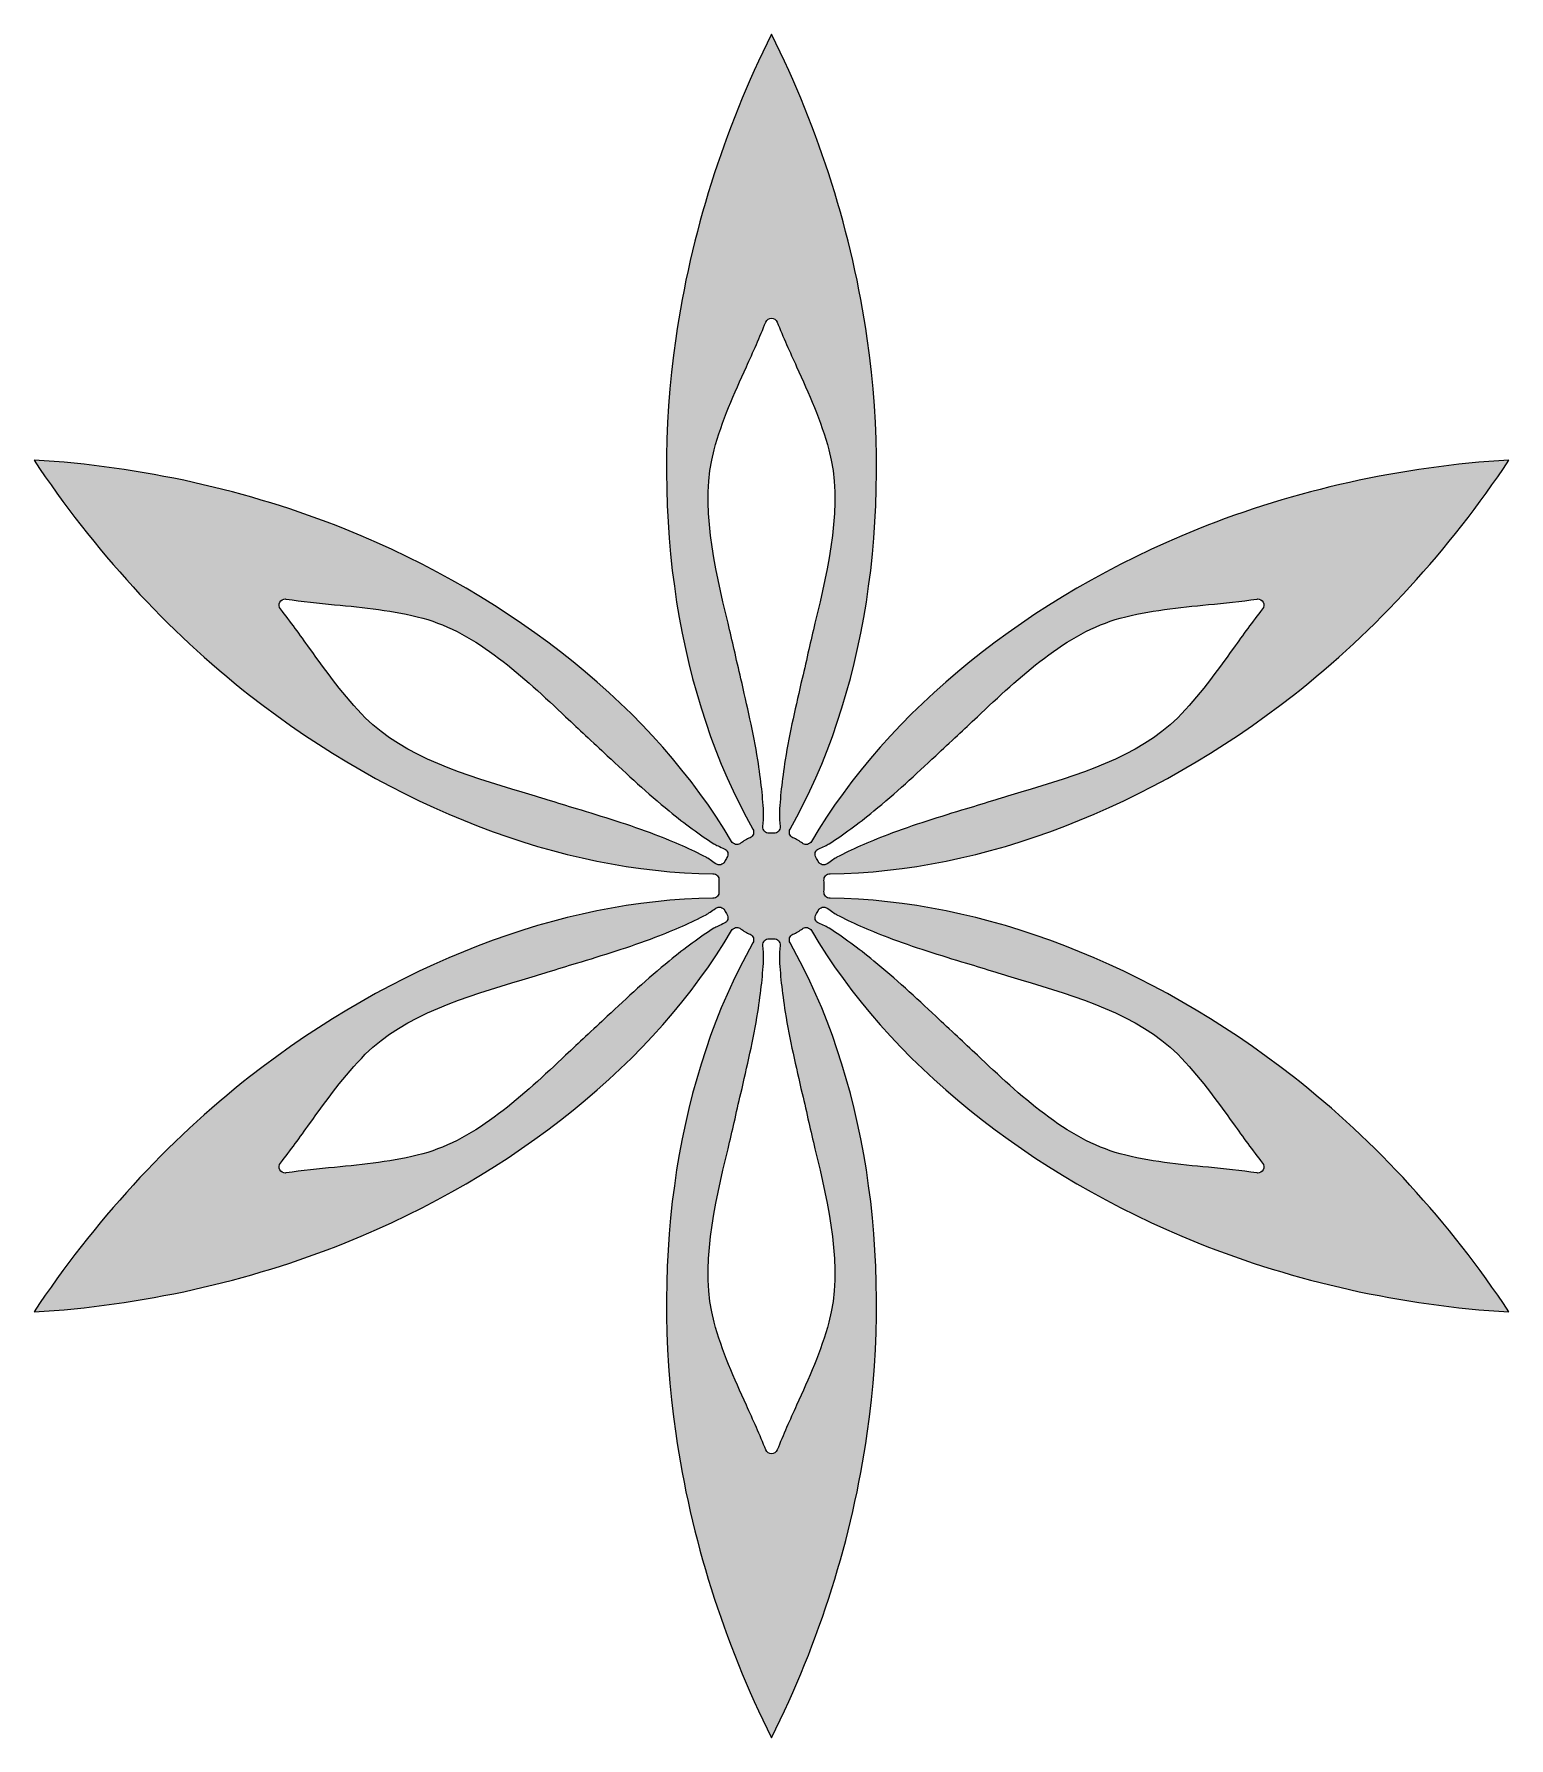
# Model space of a CAD drawing. Header units: inches. Extents: x -4 to 3121, y -2839 to 0.
# Drawn here: x 2514.3 to 2747.7, y -2765.7 to -2496.3 of the extents above; entities that cross this region are included whole.
import ezdxf

# ---------------------------------------------------------------- set-up
doc = ezdxf.new("R2010")
doc.units = ezdxf.units.IN
doc.header["$MEASUREMENT"] = 0
doc.layers.add('7', color=7, linetype='Continuous')

msp = doc.modelspace()

# ---------------------------------------------------------------- hatches: boundary and pattern name
at = {"layer": '7', "true_color": 0x4153ff}
h = msp.add_hatch(color=173, dxfattribs=at)
h.dxf.hatch_style = 2
edge = h.paths.add_edge_path()
edge.add_spline(control_points=[(2631, -2765.7), (2623.42, -2750.53), (2618.19, -2733.94), (2615.86, -2717.59), (2611.79, -2689.08), (2616.23, -2660.79), (2628.06, -2640), (2628.19, -2639.76), (2628.22, -2639.47), (2628.13, -2639.21), (2628.05, -2638.95), (2627.86, -2638.74), (2627.61, -2638.63), (2627.08, -2638.39), (2626.58, -2638.1), (2626.1, -2637.75), (2625.93, -2637.63), (2625.73, -2637.56), (2625.52, -2637.56), (2625.46, -2637.56), (2625.39, -2637.57), (2625.33, -2637.58), (2625.06, -2637.64), (2624.82, -2637.81), (2624.68, -2638.04), (2612.58, -2658.68), (2590.31, -2676.68), (2563.58, -2687.41), (2548.26, -2693.56), (2531.28, -2697.33), (2514.35, -2698.35), (2523.69, -2684.2), (2535.45, -2671.37), (2548.44, -2661.18), (2571.1, -2643.4), (2597.81, -2633.11), (2621.73, -2632.95), (2622.01, -2632.95), (2622.27, -2632.83), (2622.45, -2632.62), (2622.63, -2632.42), (2622.72, -2632.15), (2622.69, -2631.88), (2622.66, -2631.59), (2622.65, -2631.3), (2622.65, -2631), (2622.65, -2630.7), (2622.66, -2630.41), (2622.69, -2630.13), (2622.72, -2629.85), (2622.63, -2629.58), (2622.45, -2629.38), (2622.27, -2629.17), (2622.01, -2629.05), (2621.73, -2629.05), (2597.81, -2628.89), (2571.1, -2618.6), (2548.44, -2600.82), (2535.45, -2590.63), (2523.69, -2577.8), (2514.35, -2563.65), (2531.28, -2564.67), (2548.26, -2568.44), (2563.58, -2574.59), (2590.31, -2585.33), (2612.58, -2603.32), (2624.68, -2623.96), (2624.82, -2624.19), (2625.06, -2624.36), (2625.33, -2624.42), (2625.39, -2624.43), (2625.46, -2624.44), (2625.52, -2624.44), (2625.73, -2624.44), (2625.93, -2624.37), (2626.1, -2624.25), (2626.58, -2623.9), (2627.08, -2623.61), (2627.61, -2623.37), (2627.86, -2623.26), (2628.05, -2623.05), (2628.13, -2622.79), (2628.22, -2622.53), (2628.19, -2622.24), (2628.06, -2622.01), (2616.23, -2601.21), (2611.79, -2572.92), (2615.86, -2544.41), (2618.19, -2528.06), (2623.42, -2511.47), (2631, -2496.3), (2638.58, -2511.47), (2643.81, -2528.06), (2646.14, -2544.41), (2650.21, -2572.92), (2645.77, -2601.21), (2633.94, -2622.01), (2633.81, -2622.24), (2633.78, -2622.53), (2633.87, -2622.79), (2633.95, -2623.05), (2634.14, -2623.26), (2634.39, -2623.37), (2634.92, -2623.61), (2635.43, -2623.9), (2635.9, -2624.25), (2636.07, -2624.37), (2636.27, -2624.44), (2636.48, -2624.44), (2636.54, -2624.44), (2636.61, -2624.43), (2636.67, -2624.42), (2636.94, -2624.36), (2637.18, -2624.19), (2637.32, -2623.96), (2649.42, -2603.32), (2671.69, -2585.32), (2698.42, -2574.59), (2713.74, -2568.43), (2730.72, -2564.67), (2747.65, -2563.65), (2738.31, -2577.8), (2726.55, -2590.62), (2713.56, -2600.82), (2690.9, -2618.6), (2664.19, -2628.89), (2640.27, -2629.05), (2639.99, -2629.05), (2639.73, -2629.17), (2639.55, -2629.38), (2639.37, -2629.58), (2639.28, -2629.85), (2639.3, -2630.12), (2639.34, -2630.41), (2639.35, -2630.7), (2639.35, -2631), (2639.35, -2631.3), (2639.34, -2631.59), (2639.3, -2631.88), (2639.28, -2632.15), (2639.37, -2632.42), (2639.55, -2632.62), (2639.73, -2632.83), (2639.99, -2632.95), (2640.27, -2632.95), (2664.19, -2633.11), (2690.9, -2643.4), (2713.56, -2661.18), (2726.56, -2671.37), (2738.31, -2684.2), (2747.65, -2698.35), (2730.72, -2697.33), (2713.74, -2693.56), (2698.42, -2687.41), (2671.69, -2676.68), (2649.42, -2658.68), (2637.32, -2638.04), (2637.18, -2637.81), (2636.94, -2637.64), (2636.67, -2637.58), (2636.61, -2637.57), (2636.54, -2637.56), (2636.48, -2637.56), (2636.27, -2637.56), (2636.07, -2637.63), (2635.9, -2637.75), (2635.43, -2638.1), (2634.92, -2638.39), (2634.39, -2638.63), (2634.14, -2638.74), (2633.95, -2638.95), (2633.87, -2639.21), (2633.78, -2639.47), (2633.81, -2639.76), (2633.94, -2640), (2645.77, -2660.79), (2650.21, -2689.08), (2646.14, -2717.59), (2643.81, -2733.94), (2638.59, -2750.53), (2631, -2765.7)], knot_values=[0, 0, 0, 0, 1, 1, 1, 2, 2, 2, 3, 3, 3, 4, 4, 4, 5, 5, 5, 6, 6, 6, 7, 7, 7, 8, 8, 8, 9, 9, 9, 10, 10, 10, 11, 11, 11, 12, 12, 12, 13, 13, 13, 14, 14, 14, 15, 15, 15, 16, 16, 16, 17, 17, 17, 18, 18, 18, 19, 19, 19, 20, 20, 20, 21, 21, 21, 22, 22, 22, 23, 23, 23, 24, 24, 24, 25, 25, 25, 26, 26, 26, 27, 27, 27, 28, 28, 28, 29, 29, 29, 30, 30, 30, 31, 31, 31, 32, 32, 32, 33, 33, 33, 34, 34, 34, 35, 35, 35, 36, 36, 36, 37, 37, 37, 38, 38, 38, 39, 39, 39, 40, 40, 40, 41, 41, 41, 42, 42, 42, 43, 43, 43, 44, 44, 44, 45, 45, 45, 46, 46, 46, 47, 47, 47, 48, 48, 48, 49, 49, 49, 50, 50, 50, 51, 51, 51, 52, 52, 52, 53, 53, 53, 54, 54, 54, 55, 55, 55, 56, 56, 56, 57, 57, 57, 58, 58, 58, 59, 59, 59, 60, 60, 60, 60], degree=3, periodic=1)
edge = h.paths.add_edge_path()
edge.add_spline(control_points=[(2630.6, -2639.33), (2630.33, -2639.33), (2630.08, -2639.44), (2629.89, -2639.64), (2629.7, -2639.85), (2629.61, -2640.13), (2629.64, -2640.41), (2629.71, -2641.14), (2629.78, -2641.87), (2629.76, -2642.24), (2629.65, -2644.85), (2629.35, -2647.7), (2628.83, -2650.97), (2628.14, -2655.27), (2627.13, -2659.6), (2626.15, -2663.79), (2625.79, -2665.32), (2625.44, -2666.85), (2625.1, -2668.38), (2624.79, -2669.73), (2624.46, -2671.13), (2624.12, -2672.57), (2622.01, -2681.43), (2619.63, -2691.46), (2621.92, -2699.95), (2623.15, -2704.54), (2625.12, -2708.89), (2627.03, -2713.09), (2628.08, -2715.41), (2629.16, -2717.79), (2630.1, -2720.17), (2630.24, -2720.54), (2630.6, -2720.78), (2631, -2720.78), (2631.4, -2720.78), (2631.76, -2720.54), (2631.91, -2720.17), (2632.84, -2717.79), (2633.92, -2715.4), (2634.97, -2713.09), (2636.88, -2708.89), (2638.85, -2704.54), (2640.09, -2699.95), (2642.37, -2691.46), (2639.99, -2681.43), (2637.88, -2672.57), (2637.54, -2671.13), (2637.21, -2669.73), (2636.9, -2668.38), (2636.56, -2666.85), (2636.21, -2665.32), (2635.85, -2663.79), (2634.87, -2659.6), (2633.86, -2655.27), (2633.17, -2650.97), (2632.65, -2647.65), (2632.35, -2644.88), (2632.24, -2642.24), (2632.22, -2641.87), (2632.29, -2641.1), (2632.37, -2640.41), (2632.39, -2640.13), (2632.3, -2639.85), (2632.11, -2639.64), (2631.92, -2639.44), (2631.67, -2639.33), (2631.4, -2639.33), (2631.39, -2639.33), (2631.06, -2639.35), (2631, -2639.35), (2630.94, -2639.35), (2630.61, -2639.33), (2630.6, -2639.33)], knot_values=[0, 0, 0, 0, 1, 1, 1, 2, 2, 2, 3, 3, 3, 4, 4, 4, 5, 5, 5, 6, 6, 6, 7, 7, 7, 8, 8, 8, 9, 9, 9, 10, 10, 10, 11, 11, 11, 12, 12, 12, 13, 13, 13, 14, 14, 14, 15, 15, 15, 16, 16, 16, 17, 17, 17, 18, 18, 18, 19, 19, 19, 20, 20, 20, 21, 21, 21, 22, 22, 22, 23, 23, 23, 24, 24, 24, 24], degree=3, periodic=1)
edge = h.paths.add_edge_path()
edge.add_spline(control_points=[(2622.74, -2634.34), (2622.53, -2634.34), (2622.33, -2634.4), (2622.17, -2634.53), (2621.57, -2634.96), (2620.97, -2635.38), (2620.64, -2635.55), (2618.33, -2636.76), (2615.7, -2637.92), (2612.62, -2639.1), (2608.55, -2640.66), (2604.29, -2641.95), (2600.18, -2643.2), (2598.67, -2643.65), (2597.17, -2644.11), (2595.68, -2644.58), (2594.35, -2644.99), (2592.97, -2645.4), (2591.56, -2645.82), (2582.84, -2648.43), (2572.95, -2651.38), (2566.75, -2657.61), (2563.39, -2660.98), (2560.61, -2664.86), (2557.92, -2668.61), (2556.44, -2670.67), (2554.92, -2672.81), (2553.33, -2674.8), (2553.08, -2675.11), (2553.05, -2675.55), (2553.25, -2675.89), (2553.42, -2676.2), (2553.74, -2676.38), (2554.09, -2676.38), (2554.14, -2676.38), (2554.18, -2676.37), (2554.23, -2676.37), (2556.75, -2675.99), (2559.36, -2675.73), (2561.89, -2675.49), (2566.48, -2675.03), (2571.23, -2674.57), (2575.83, -2673.34), (2584.32, -2671.08), (2591.82, -2663.99), (2598.44, -2657.74), (2599.51, -2656.73), (2600.56, -2655.74), (2601.58, -2654.8), (2602.74, -2653.74), (2603.88, -2652.67), (2605.03, -2651.59), (2608.17, -2648.65), (2611.41, -2645.61), (2614.8, -2642.87), (2617.36, -2640.78), (2619.68, -2639.09), (2621.88, -2637.69), (2622.19, -2637.5), (2622.86, -2637.19), (2623.53, -2636.89), (2623.79, -2636.77), (2623.99, -2636.55), (2624.07, -2636.28), (2624.15, -2636.01), (2624.11, -2635.71), (2623.96, -2635.47), (2623.83, -2635.28), (2623.71, -2635.07), (2623.6, -2634.86), (2623.47, -2634.61), (2623.23, -2634.43), (2622.96, -2634.37), (2622.89, -2634.35), (2622.81, -2634.34), (2622.74, -2634.34)], knot_values=[0, 0, 0, 0, 1, 1, 1, 2, 2, 2, 3, 3, 3, 4, 4, 4, 5, 5, 5, 6, 6, 6, 7, 7, 7, 8, 8, 8, 9, 9, 9, 10, 10, 10, 11, 11, 11, 12, 12, 12, 13, 13, 13, 14, 14, 14, 15, 15, 15, 16, 16, 16, 17, 17, 17, 18, 18, 18, 19, 19, 19, 20, 20, 20, 21, 21, 21, 22, 22, 22, 23, 23, 23, 24, 24, 24, 25, 25, 25, 25], degree=3, periodic=1)
edge = h.paths.add_edge_path()
edge.add_spline(control_points=[(2639.26, -2634.34), (2639.19, -2634.34), (2639.11, -2634.35), (2639.04, -2634.37), (2638.76, -2634.43), (2638.53, -2634.61), (2638.4, -2634.86), (2638.29, -2635.07), (2638.17, -2635.28), (2638.04, -2635.47), (2637.89, -2635.71), (2637.85, -2636.01), (2637.93, -2636.28), (2638.01, -2636.55), (2638.21, -2636.77), (2638.47, -2636.89), (2639.11, -2637.17), (2639.8, -2637.49), (2640.12, -2637.69), (2642.32, -2639.09), (2644.64, -2640.78), (2647.2, -2642.87), (2650.59, -2645.62), (2653.84, -2648.66), (2656.98, -2651.6), (2658.13, -2652.67), (2659.27, -2653.74), (2660.42, -2654.8), (2661.44, -2655.74), (2662.49, -2656.73), (2663.56, -2657.75), (2670.18, -2664), (2677.68, -2671.08), (2686.17, -2673.34), (2690.77, -2674.57), (2695.52, -2675.03), (2700.12, -2675.48), (2702.64, -2675.73), (2705.25, -2675.99), (2707.77, -2676.37), (2707.82, -2676.37), (2707.87, -2676.38), (2707.91, -2676.38), (2708.26, -2676.38), (2708.58, -2676.19), (2708.76, -2675.89), (2708.95, -2675.54), (2708.92, -2675.11), (2708.67, -2674.8), (2707.08, -2672.81), (2705.56, -2670.67), (2704.08, -2668.61), (2701.39, -2664.86), (2698.61, -2660.97), (2695.25, -2657.61), (2689.05, -2651.38), (2679.16, -2648.43), (2670.44, -2645.82), (2669.03, -2645.4), (2667.65, -2644.99), (2666.33, -2644.58), (2664.83, -2644.11), (2663.32, -2643.65), (2661.82, -2643.2), (2657.71, -2641.95), (2653.45, -2640.66), (2649.38, -2639.1), (2646.29, -2637.92), (2643.67, -2636.76), (2641.36, -2635.55), (2641.02, -2635.38), (2640.4, -2634.94), (2639.83, -2634.52), (2639.67, -2634.4), (2639.47, -2634.34), (2639.26, -2634.34)], knot_values=[0, 0, 0, 0, 1, 1, 1, 2, 2, 2, 3, 3, 3, 4, 4, 4, 5, 5, 5, 6, 6, 6, 7, 7, 7, 8, 8, 8, 9, 9, 9, 10, 10, 10, 11, 11, 11, 12, 12, 12, 13, 13, 13, 14, 14, 14, 15, 15, 15, 16, 16, 16, 17, 17, 17, 18, 18, 18, 19, 19, 19, 20, 20, 20, 21, 21, 21, 22, 22, 22, 23, 23, 23, 24, 24, 24, 25, 25, 25, 25], degree=3, periodic=1)
edge = h.paths.add_edge_path()
edge.add_spline(control_points=[(2554.09, -2585.62), (2553.74, -2585.62), (2553.42, -2585.81), (2553.25, -2586.11), (2553.05, -2586.46), (2553.08, -2586.89), (2553.33, -2587.2), (2554.92, -2589.19), (2556.44, -2591.33), (2557.92, -2593.39), (2560.61, -2597.14), (2563.39, -2601.03), (2566.75, -2604.39), (2572.95, -2610.62), (2582.84, -2613.57), (2591.56, -2616.18), (2592.97, -2616.6), (2594.35, -2617.01), (2595.67, -2617.42), (2597.17, -2617.89), (2598.67, -2618.35), (2600.17, -2618.8), (2604.29, -2620.05), (2608.55, -2621.34), (2612.62, -2622.9), (2615.71, -2624.08), (2618.33, -2625.24), (2620.64, -2626.45), (2620.98, -2626.62), (2621.6, -2627.06), (2622.17, -2627.48), (2622.33, -2627.6), (2622.53, -2627.66), (2622.74, -2627.66), (2622.81, -2627.66), (2622.89, -2627.65), (2622.96, -2627.63), (2623.24, -2627.57), (2623.47, -2627.39), (2623.6, -2627.14), (2623.71, -2626.93), (2623.83, -2626.72), (2623.96, -2626.52), (2624.11, -2626.29), (2624.15, -2625.99), (2624.07, -2625.72), (2623.99, -2625.45), (2623.79, -2625.23), (2623.53, -2625.11), (2622.86, -2624.81), (2622.2, -2624.51), (2621.88, -2624.31), (2619.68, -2622.91), (2617.36, -2621.22), (2614.8, -2619.13), (2611.41, -2616.39), (2608.17, -2613.35), (2605.03, -2610.41), (2603.88, -2609.33), (2602.74, -2608.26), (2601.58, -2607.2), (2600.56, -2606.26), (2599.51, -2605.27), (2598.44, -2604.26), (2591.82, -2598.01), (2584.32, -2590.92), (2575.83, -2588.66), (2571.23, -2587.43), (2566.48, -2586.97), (2561.89, -2586.52), (2559.36, -2586.27), (2556.75, -2586.01), (2554.23, -2585.63), (2554.18, -2585.63), (2554.14, -2585.62), (2554.09, -2585.62)], knot_values=[0, 0, 0, 0, 1, 1, 1, 2, 2, 2, 3, 3, 3, 4, 4, 4, 5, 5, 5, 6, 6, 6, 7, 7, 7, 8, 8, 8, 9, 9, 9, 10, 10, 10, 11, 11, 11, 12, 12, 12, 13, 13, 13, 14, 14, 14, 15, 15, 15, 16, 16, 16, 17, 17, 17, 18, 18, 18, 19, 19, 19, 20, 20, 20, 21, 21, 21, 22, 22, 22, 23, 23, 23, 24, 24, 24, 25, 25, 25, 25], degree=3, periodic=1)
edge = h.paths.add_edge_path()
edge.add_spline(control_points=[(2707.91, -2585.62), (2707.86, -2585.62), (2707.82, -2585.63), (2707.77, -2585.63), (2705.25, -2586.01), (2702.64, -2586.27), (2700.11, -2586.51), (2695.52, -2586.97), (2690.77, -2587.43), (2686.17, -2588.66), (2677.68, -2590.92), (2670.18, -2598.01), (2663.56, -2604.26), (2662.49, -2605.27), (2661.44, -2606.26), (2660.42, -2607.2), (2659.26, -2608.26), (2658.12, -2609.33), (2656.97, -2610.41), (2653.83, -2613.35), (2650.59, -2616.39), (2647.2, -2619.13), (2644.64, -2621.22), (2642.32, -2622.91), (2640.12, -2624.31), (2639.8, -2624.51), (2639.1, -2624.83), (2638.47, -2625.11), (2638.21, -2625.23), (2638.01, -2625.45), (2637.93, -2625.72), (2637.85, -2625.99), (2637.89, -2626.29), (2638.04, -2626.53), (2638.17, -2626.72), (2638.29, -2626.93), (2638.4, -2627.14), (2638.53, -2627.39), (2638.76, -2627.57), (2639.04, -2627.63), (2639.11, -2627.65), (2639.19, -2627.66), (2639.26, -2627.66), (2639.47, -2627.66), (2639.67, -2627.6), (2639.83, -2627.48), (2640.4, -2627.06), (2641.02, -2626.62), (2641.35, -2626.45), (2643.67, -2625.24), (2646.29, -2624.08), (2649.38, -2622.9), (2653.45, -2621.34), (2657.71, -2620.05), (2661.82, -2618.8), (2663.33, -2618.35), (2664.83, -2617.89), (2666.33, -2617.42), (2667.65, -2617.01), (2669.03, -2616.6), (2670.44, -2616.18), (2679.16, -2613.57), (2689.05, -2610.62), (2695.25, -2604.39), (2698.61, -2601.03), (2701.39, -2597.14), (2704.08, -2593.39), (2705.56, -2591.33), (2707.08, -2589.19), (2708.67, -2587.2), (2708.92, -2586.89), (2708.95, -2586.45), (2708.75, -2586.11), (2708.58, -2585.8), (2708.26, -2585.62), (2707.91, -2585.62)], knot_values=[0, 0, 0, 0, 1, 1, 1, 2, 2, 2, 3, 3, 3, 4, 4, 4, 5, 5, 5, 6, 6, 6, 7, 7, 7, 8, 8, 8, 9, 9, 9, 10, 10, 10, 11, 11, 11, 12, 12, 12, 13, 13, 13, 14, 14, 14, 15, 15, 15, 16, 16, 16, 17, 17, 17, 18, 18, 18, 19, 19, 19, 20, 20, 20, 21, 21, 21, 22, 22, 22, 23, 23, 23, 24, 24, 24, 25, 25, 25, 25], degree=3, periodic=1)
edge = h.paths.add_edge_path()
edge.add_spline(control_points=[(2631, -2541.22), (2630.6, -2541.22), (2630.24, -2541.46), (2630.09, -2541.83), (2629.16, -2544.21), (2628.08, -2546.6), (2627.03, -2548.91), (2625.12, -2553.11), (2623.15, -2557.46), (2621.91, -2562.05), (2619.63, -2570.54), (2622.01, -2580.58), (2624.12, -2589.43), (2624.46, -2590.87), (2624.79, -2592.27), (2625.1, -2593.62), (2625.44, -2595.15), (2625.8, -2596.69), (2626.15, -2598.22), (2627.13, -2602.41), (2628.14, -2606.73), (2628.83, -2611.03), (2629.35, -2614.3), (2629.65, -2617.15), (2629.76, -2619.76), (2629.78, -2620.13), (2629.71, -2620.86), (2629.64, -2621.6), (2629.61, -2621.88), (2629.7, -2622.16), (2629.89, -2622.36), (2630.08, -2622.56), (2630.34, -2622.67), (2630.6, -2622.67), (2630.62, -2622.67), (2630.94, -2622.65), (2631, -2622.65), (2631.06, -2622.65), (2631.36, -2622.67), (2631.36, -2622.67), (2631.37, -2622.67), (2631.38, -2622.67), (2631.4, -2622.67), (2631.67, -2622.67), (2631.92, -2622.56), (2632.11, -2622.36), (2632.3, -2622.16), (2632.39, -2621.88), (2632.37, -2621.6), (2632.29, -2620.86), (2632.22, -2620.13), (2632.24, -2619.76), (2632.35, -2617.15), (2632.65, -2614.3), (2633.17, -2611.04), (2633.86, -2606.73), (2634.87, -2602.4), (2635.85, -2598.21), (2636.21, -2596.68), (2636.56, -2595.15), (2636.9, -2593.62), (2637.21, -2592.27), (2637.54, -2590.87), (2637.88, -2589.43), (2639.99, -2580.57), (2642.37, -2570.54), (2640.09, -2562.05), (2638.85, -2557.46), (2636.88, -2553.11), (2634.97, -2548.9), (2633.92, -2546.59), (2632.84, -2544.21), (2631.9, -2541.83), (2631.76, -2541.46), (2631.4, -2541.22), (2631, -2541.22)], knot_values=[0, 0, 0, 0, 1, 1, 1, 2, 2, 2, 3, 3, 3, 4, 4, 4, 5, 5, 5, 6, 6, 6, 7, 7, 7, 8, 8, 8, 9, 9, 9, 10, 10, 10, 11, 11, 11, 12, 12, 12, 13, 13, 13, 14, 14, 14, 15, 15, 15, 16, 16, 16, 17, 17, 17, 18, 18, 18, 19, 19, 19, 20, 20, 20, 21, 21, 21, 22, 22, 22, 23, 23, 23, 24, 24, 24, 25, 25, 25, 25], degree=3, periodic=1)

# ---------------------------------------------------------------- linework, layer by layer
at = {"layer": '7', "lineweight": 0}
for points, knots in [([(2631, -2765.7), (2623.42, -2750.53), (2618.19, -2733.94), (2615.86, -2717.59), (2611.79, -2689.08), (2616.23, -2660.79), (2628.06, -2640), (2628.19, -2639.76), (2628.22, -2639.47), (2628.13, -2639.21), (2628.05, -2638.95), (2627.86, -2638.74), (2627.61, -2638.63), (2627.08, -2638.39), (2626.58, -2638.1), (2626.1, -2637.75), (2625.93, -2637.63), (2625.73, -2637.56), (2625.52, -2637.56), (2625.46, -2637.56), (2625.39, -2637.57), (2625.33, -2637.58), (2625.06, -2637.64), (2624.82, -2637.81), (2624.68, -2638.04), (2612.58, -2658.68), (2590.31, -2676.68), (2563.58, -2687.41), (2548.26, -2693.56), (2531.28, -2697.33), (2514.35, -2698.35), (2523.69, -2684.2), (2535.45, -2671.37), (2548.44, -2661.18), (2571.1, -2643.4), (2597.81, -2633.11), (2621.73, -2632.95), (2622.01, -2632.95), (2622.27, -2632.83), (2622.45, -2632.62), (2622.63, -2632.42), (2622.72, -2632.15), (2622.69, -2631.88), (2622.66, -2631.59), (2622.65, -2631.3), (2622.65, -2631), (2622.65, -2630.7), (2622.66, -2630.41), (2622.69, -2630.13), (2622.72, -2629.85), (2622.63, -2629.58), (2622.45, -2629.38), (2622.27, -2629.17), (2622.01, -2629.05), (2621.73, -2629.05), (2597.81, -2628.89), (2571.1, -2618.6), (2548.44, -2600.82), (2535.45, -2590.63), (2523.69, -2577.8), (2514.35, -2563.65), (2531.28, -2564.67), (2548.26, -2568.44), (2563.58, -2574.59), (2590.31, -2585.33), (2612.58, -2603.32), (2624.68, -2623.96), (2624.82, -2624.19), (2625.06, -2624.36), (2625.33, -2624.42), (2625.39, -2624.43), (2625.46, -2624.44), (2625.52, -2624.44), (2625.73, -2624.44), (2625.93, -2624.37), (2626.1, -2624.25), (2626.58, -2623.9), (2627.08, -2623.61), (2627.61, -2623.37), (2627.86, -2623.26), (2628.05, -2623.05), (2628.13, -2622.79), (2628.22, -2622.53), (2628.19, -2622.24), (2628.06, -2622.01), (2616.23, -2601.21), (2611.79, -2572.92), (2615.86, -2544.41), (2618.19, -2528.06), (2623.42, -2511.47), (2631, -2496.3), (2638.58, -2511.47), (2643.81, -2528.06), (2646.14, -2544.41), (2650.21, -2572.92), (2645.77, -2601.21), (2633.94, -2622.01), (2633.81, -2622.24), (2633.78, -2622.53), (2633.87, -2622.79), (2633.95, -2623.05), (2634.14, -2623.26), (2634.39, -2623.37), (2634.92, -2623.61), (2635.43, -2623.9), (2635.9, -2624.25), (2636.07, -2624.37), (2636.27, -2624.44), (2636.48, -2624.44), (2636.54, -2624.44), (2636.61, -2624.43), (2636.67, -2624.42), (2636.94, -2624.36), (2637.18, -2624.19), (2637.32, -2623.96), (2649.42, -2603.32), (2671.69, -2585.32), (2698.42, -2574.59), (2713.74, -2568.43), (2730.72, -2564.67), (2747.65, -2563.65), (2738.31, -2577.8), (2726.55, -2590.62), (2713.56, -2600.82), (2690.9, -2618.6), (2664.19, -2628.89), (2640.27, -2629.05), (2639.99, -2629.05), (2639.73, -2629.17), (2639.55, -2629.38), (2639.37, -2629.58), (2639.28, -2629.85), (2639.3, -2630.12), (2639.34, -2630.41), (2639.35, -2630.7), (2639.35, -2631), (2639.35, -2631.3), (2639.34, -2631.59), (2639.3, -2631.88), (2639.28, -2632.15), (2639.37, -2632.42), (2639.55, -2632.62), (2639.73, -2632.83), (2639.99, -2632.95), (2640.27, -2632.95), (2664.19, -2633.11), (2690.9, -2643.4), (2713.56, -2661.18), (2726.56, -2671.37), (2738.31, -2684.2), (2747.65, -2698.35), (2730.72, -2697.33), (2713.74, -2693.56), (2698.42, -2687.41), (2671.69, -2676.68), (2649.42, -2658.68), (2637.32, -2638.04), (2637.18, -2637.81), (2636.94, -2637.64), (2636.67, -2637.58), (2636.61, -2637.57), (2636.54, -2637.56), (2636.48, -2637.56), (2636.27, -2637.56), (2636.07, -2637.63), (2635.9, -2637.75), (2635.43, -2638.1), (2634.92, -2638.39), (2634.39, -2638.63), (2634.14, -2638.74), (2633.95, -2638.95), (2633.87, -2639.21), (2633.78, -2639.47), (2633.81, -2639.76), (2633.94, -2640), (2645.77, -2660.79), (2650.21, -2689.08), (2646.14, -2717.59), (2643.81, -2733.94), (2638.59, -2750.53), (2631, -2765.7)], [0, 0, 0, 0, 1, 1, 1, 2, 2, 2, 3, 3, 3, 4, 4, 4, 5, 5, 5, 6, 6, 6, 7, 7, 7, 8, 8, 8, 9, 9, 9, 10, 10, 10, 11, 11, 11, 12, 12, 12, 13, 13, 13, 14, 14, 14, 15, 15, 15, 16, 16, 16, 17, 17, 17, 18, 18, 18, 19, 19, 19, 20, 20, 20, 21, 21, 21, 22, 22, 22, 23, 23, 23, 24, 24, 24, 25, 25, 25, 26, 26, 26, 27, 27, 27, 28, 28, 28, 29, 29, 29, 30, 30, 30, 31, 31, 31, 32, 32, 32, 33, 33, 33, 34, 34, 34, 35, 35, 35, 36, 36, 36, 37, 37, 37, 38, 38, 38, 39, 39, 39, 40, 40, 40, 41, 41, 41, 42, 42, 42, 43, 43, 43, 44, 44, 44, 45, 45, 45, 46, 46, 46, 47, 47, 47, 48, 48, 48, 49, 49, 49, 50, 50, 50, 51, 51, 51, 52, 52, 52, 53, 53, 53, 54, 54, 54, 55, 55, 55, 56, 56, 56, 57, 57, 57, 58, 58, 58, 59, 59, 59, 60, 60, 60, 60]), ([(2631, -2541.22), (2630.6, -2541.22), (2630.24, -2541.46), (2630.09, -2541.83), (2629.16, -2544.21), (2628.08, -2546.6), (2627.03, -2548.91), (2625.12, -2553.11), (2623.15, -2557.46), (2621.91, -2562.05), (2619.63, -2570.54), (2622.01, -2580.58), (2624.12, -2589.43), (2624.46, -2590.87), (2624.79, -2592.27), (2625.1, -2593.62), (2625.44, -2595.15), (2625.8, -2596.69), (2626.15, -2598.22), (2627.13, -2602.41), (2628.14, -2606.73), (2628.83, -2611.03), (2629.35, -2614.3), (2629.65, -2617.15), (2629.76, -2619.76), (2629.78, -2620.13), (2629.71, -2620.86), (2629.64, -2621.6), (2629.61, -2621.88), (2629.7, -2622.16), (2629.89, -2622.36), (2630.08, -2622.56), (2630.34, -2622.67), (2630.6, -2622.67), (2630.62, -2622.67), (2630.94, -2622.65), (2631, -2622.65), (2631.06, -2622.65), (2631.36, -2622.67), (2631.36, -2622.67), (2631.37, -2622.67), (2631.38, -2622.67), (2631.4, -2622.67), (2631.67, -2622.67), (2631.92, -2622.56), (2632.11, -2622.36), (2632.3, -2622.16), (2632.39, -2621.88), (2632.37, -2621.6), (2632.29, -2620.86), (2632.22, -2620.13), (2632.24, -2619.76), (2632.35, -2617.15), (2632.65, -2614.3), (2633.17, -2611.04), (2633.86, -2606.73), (2634.87, -2602.4), (2635.85, -2598.21), (2636.21, -2596.68), (2636.56, -2595.15), (2636.9, -2593.62), (2637.21, -2592.27), (2637.54, -2590.87), (2637.88, -2589.43), (2639.99, -2580.57), (2642.37, -2570.54), (2640.09, -2562.05), (2638.85, -2557.46), (2636.88, -2553.11), (2634.97, -2548.9), (2633.92, -2546.59), (2632.84, -2544.21), (2631.9, -2541.83), (2631.76, -2541.46), (2631.4, -2541.22), (2631, -2541.22)], [0, 0, 0, 0, 1, 1, 1, 2, 2, 2, 3, 3, 3, 4, 4, 4, 5, 5, 5, 6, 6, 6, 7, 7, 7, 8, 8, 8, 9, 9, 9, 10, 10, 10, 11, 11, 11, 12, 12, 12, 13, 13, 13, 14, 14, 14, 15, 15, 15, 16, 16, 16, 17, 17, 17, 18, 18, 18, 19, 19, 19, 20, 20, 20, 21, 21, 21, 22, 22, 22, 23, 23, 23, 24, 24, 24, 25, 25, 25, 25]), ([(2554.09, -2585.62), (2553.74, -2585.62), (2553.42, -2585.81), (2553.25, -2586.11), (2553.05, -2586.46), (2553.08, -2586.89), (2553.33, -2587.2), (2554.92, -2589.19), (2556.44, -2591.33), (2557.92, -2593.39), (2560.61, -2597.14), (2563.39, -2601.03), (2566.75, -2604.39), (2572.95, -2610.62), (2582.84, -2613.57), (2591.56, -2616.18), (2592.97, -2616.6), (2594.35, -2617.01), (2595.67, -2617.42), (2597.17, -2617.89), (2598.67, -2618.35), (2600.17, -2618.8), (2604.29, -2620.05), (2608.55, -2621.34), (2612.62, -2622.9), (2615.71, -2624.08), (2618.33, -2625.24), (2620.64, -2626.45), (2620.98, -2626.62), (2621.6, -2627.06), (2622.17, -2627.48), (2622.33, -2627.6), (2622.53, -2627.66), (2622.74, -2627.66), (2622.81, -2627.66), (2622.89, -2627.65), (2622.96, -2627.63), (2623.24, -2627.57), (2623.47, -2627.39), (2623.6, -2627.14), (2623.71, -2626.93), (2623.83, -2626.72), (2623.96, -2626.52), (2624.11, -2626.29), (2624.15, -2625.99), (2624.07, -2625.72), (2623.99, -2625.45), (2623.79, -2625.23), (2623.53, -2625.11), (2622.86, -2624.81), (2622.2, -2624.51), (2621.88, -2624.31), (2619.68, -2622.91), (2617.36, -2621.22), (2614.8, -2619.13), (2611.41, -2616.39), (2608.17, -2613.35), (2605.03, -2610.41), (2603.88, -2609.33), (2602.74, -2608.26), (2601.58, -2607.2), (2600.56, -2606.26), (2599.51, -2605.27), (2598.44, -2604.26), (2591.82, -2598.01), (2584.32, -2590.92), (2575.83, -2588.66), (2571.23, -2587.43), (2566.48, -2586.97), (2561.89, -2586.52), (2559.36, -2586.27), (2556.75, -2586.01), (2554.23, -2585.63), (2554.18, -2585.63), (2554.14, -2585.62), (2554.09, -2585.62)], [0, 0, 0, 0, 1, 1, 1, 2, 2, 2, 3, 3, 3, 4, 4, 4, 5, 5, 5, 6, 6, 6, 7, 7, 7, 8, 8, 8, 9, 9, 9, 10, 10, 10, 11, 11, 11, 12, 12, 12, 13, 13, 13, 14, 14, 14, 15, 15, 15, 16, 16, 16, 17, 17, 17, 18, 18, 18, 19, 19, 19, 20, 20, 20, 21, 21, 21, 22, 22, 22, 23, 23, 23, 24, 24, 24, 25, 25, 25, 25]), ([(2707.91, -2585.62), (2707.86, -2585.62), (2707.82, -2585.63), (2707.77, -2585.63), (2705.25, -2586.01), (2702.64, -2586.27), (2700.11, -2586.51), (2695.52, -2586.97), (2690.77, -2587.43), (2686.17, -2588.66), (2677.68, -2590.92), (2670.18, -2598.01), (2663.56, -2604.26), (2662.49, -2605.27), (2661.44, -2606.26), (2660.42, -2607.2), (2659.26, -2608.26), (2658.12, -2609.33), (2656.97, -2610.41), (2653.83, -2613.35), (2650.59, -2616.39), (2647.2, -2619.13), (2644.64, -2621.22), (2642.32, -2622.91), (2640.12, -2624.31), (2639.8, -2624.51), (2639.1, -2624.83), (2638.47, -2625.11), (2638.21, -2625.23), (2638.01, -2625.45), (2637.93, -2625.72), (2637.85, -2625.99), (2637.89, -2626.29), (2638.04, -2626.53), (2638.17, -2626.72), (2638.29, -2626.93), (2638.4, -2627.14), (2638.53, -2627.39), (2638.76, -2627.57), (2639.04, -2627.63), (2639.11, -2627.65), (2639.19, -2627.66), (2639.26, -2627.66), (2639.47, -2627.66), (2639.67, -2627.6), (2639.83, -2627.48), (2640.4, -2627.06), (2641.02, -2626.62), (2641.35, -2626.45), (2643.67, -2625.24), (2646.29, -2624.08), (2649.38, -2622.9), (2653.45, -2621.34), (2657.71, -2620.05), (2661.82, -2618.8), (2663.33, -2618.35), (2664.83, -2617.89), (2666.33, -2617.42), (2667.65, -2617.01), (2669.03, -2616.6), (2670.44, -2616.18), (2679.16, -2613.57), (2689.05, -2610.62), (2695.25, -2604.39), (2698.61, -2601.03), (2701.39, -2597.14), (2704.08, -2593.39), (2705.56, -2591.33), (2707.08, -2589.19), (2708.67, -2587.2), (2708.92, -2586.89), (2708.95, -2586.45), (2708.75, -2586.11), (2708.58, -2585.8), (2708.26, -2585.62), (2707.91, -2585.62)], [0, 0, 0, 0, 1, 1, 1, 2, 2, 2, 3, 3, 3, 4, 4, 4, 5, 5, 5, 6, 6, 6, 7, 7, 7, 8, 8, 8, 9, 9, 9, 10, 10, 10, 11, 11, 11, 12, 12, 12, 13, 13, 13, 14, 14, 14, 15, 15, 15, 16, 16, 16, 17, 17, 17, 18, 18, 18, 19, 19, 19, 20, 20, 20, 21, 21, 21, 22, 22, 22, 23, 23, 23, 24, 24, 24, 25, 25, 25, 25]), ([(2622.74, -2634.34), (2622.53, -2634.34), (2622.33, -2634.4), (2622.17, -2634.53), (2621.57, -2634.96), (2620.97, -2635.38), (2620.64, -2635.55), (2618.33, -2636.76), (2615.7, -2637.92), (2612.62, -2639.1), (2608.55, -2640.66), (2604.29, -2641.95), (2600.18, -2643.2), (2598.67, -2643.65), (2597.17, -2644.11), (2595.68, -2644.58), (2594.35, -2644.99), (2592.97, -2645.4), (2591.56, -2645.82), (2582.84, -2648.43), (2572.95, -2651.38), (2566.75, -2657.61), (2563.39, -2660.98), (2560.61, -2664.86), (2557.92, -2668.61), (2556.44, -2670.67), (2554.92, -2672.81), (2553.33, -2674.8), (2553.08, -2675.11), (2553.05, -2675.55), (2553.25, -2675.89), (2553.42, -2676.2), (2553.74, -2676.38), (2554.09, -2676.38), (2554.14, -2676.38), (2554.18, -2676.37), (2554.23, -2676.37), (2556.75, -2675.99), (2559.36, -2675.73), (2561.89, -2675.49), (2566.48, -2675.03), (2571.23, -2674.57), (2575.83, -2673.34), (2584.32, -2671.08), (2591.82, -2663.99), (2598.44, -2657.74), (2599.51, -2656.73), (2600.56, -2655.74), (2601.58, -2654.8), (2602.74, -2653.74), (2603.88, -2652.67), (2605.03, -2651.59), (2608.17, -2648.65), (2611.41, -2645.61), (2614.8, -2642.87), (2617.36, -2640.78), (2619.68, -2639.09), (2621.88, -2637.69), (2622.19, -2637.5), (2622.86, -2637.19), (2623.53, -2636.89), (2623.79, -2636.77), (2623.99, -2636.55), (2624.07, -2636.28), (2624.15, -2636.01), (2624.11, -2635.71), (2623.96, -2635.47), (2623.83, -2635.28), (2623.71, -2635.07), (2623.6, -2634.86), (2623.47, -2634.61), (2623.23, -2634.43), (2622.96, -2634.37), (2622.89, -2634.35), (2622.81, -2634.34), (2622.74, -2634.34)], [0, 0, 0, 0, 1, 1, 1, 2, 2, 2, 3, 3, 3, 4, 4, 4, 5, 5, 5, 6, 6, 6, 7, 7, 7, 8, 8, 8, 9, 9, 9, 10, 10, 10, 11, 11, 11, 12, 12, 12, 13, 13, 13, 14, 14, 14, 15, 15, 15, 16, 16, 16, 17, 17, 17, 18, 18, 18, 19, 19, 19, 20, 20, 20, 21, 21, 21, 22, 22, 22, 23, 23, 23, 24, 24, 24, 25, 25, 25, 25]), ([(2639.26, -2634.34), (2639.19, -2634.34), (2639.11, -2634.35), (2639.04, -2634.37), (2638.76, -2634.43), (2638.53, -2634.61), (2638.4, -2634.86), (2638.29, -2635.07), (2638.17, -2635.28), (2638.04, -2635.47), (2637.89, -2635.71), (2637.85, -2636.01), (2637.93, -2636.28), (2638.01, -2636.55), (2638.21, -2636.77), (2638.47, -2636.89), (2639.11, -2637.17), (2639.8, -2637.49), (2640.12, -2637.69), (2642.32, -2639.09), (2644.64, -2640.78), (2647.2, -2642.87), (2650.59, -2645.62), (2653.84, -2648.66), (2656.98, -2651.6), (2658.13, -2652.67), (2659.27, -2653.74), (2660.42, -2654.8), (2661.44, -2655.74), (2662.49, -2656.73), (2663.56, -2657.75), (2670.18, -2664), (2677.68, -2671.08), (2686.17, -2673.34), (2690.77, -2674.57), (2695.52, -2675.03), (2700.12, -2675.48), (2702.64, -2675.73), (2705.25, -2675.99), (2707.77, -2676.37), (2707.82, -2676.37), (2707.87, -2676.38), (2707.91, -2676.38), (2708.26, -2676.38), (2708.58, -2676.19), (2708.76, -2675.89), (2708.95, -2675.54), (2708.92, -2675.11), (2708.67, -2674.8), (2707.08, -2672.81), (2705.56, -2670.67), (2704.08, -2668.61), (2701.39, -2664.86), (2698.61, -2660.97), (2695.25, -2657.61), (2689.05, -2651.38), (2679.16, -2648.43), (2670.44, -2645.82), (2669.03, -2645.4), (2667.65, -2644.99), (2666.33, -2644.58), (2664.83, -2644.11), (2663.32, -2643.65), (2661.82, -2643.2), (2657.71, -2641.95), (2653.45, -2640.66), (2649.38, -2639.1), (2646.29, -2637.92), (2643.67, -2636.76), (2641.36, -2635.55), (2641.02, -2635.38), (2640.4, -2634.94), (2639.83, -2634.52), (2639.67, -2634.4), (2639.47, -2634.34), (2639.26, -2634.34)], [0, 0, 0, 0, 1, 1, 1, 2, 2, 2, 3, 3, 3, 4, 4, 4, 5, 5, 5, 6, 6, 6, 7, 7, 7, 8, 8, 8, 9, 9, 9, 10, 10, 10, 11, 11, 11, 12, 12, 12, 13, 13, 13, 14, 14, 14, 15, 15, 15, 16, 16, 16, 17, 17, 17, 18, 18, 18, 19, 19, 19, 20, 20, 20, 21, 21, 21, 22, 22, 22, 23, 23, 23, 24, 24, 24, 25, 25, 25, 25]), ([(2630.6, -2639.33), (2630.33, -2639.33), (2630.08, -2639.44), (2629.89, -2639.64), (2629.7, -2639.85), (2629.61, -2640.13), (2629.64, -2640.41), (2629.71, -2641.14), (2629.78, -2641.87), (2629.76, -2642.24), (2629.65, -2644.85), (2629.35, -2647.7), (2628.83, -2650.97), (2628.14, -2655.27), (2627.13, -2659.6), (2626.15, -2663.79), (2625.79, -2665.32), (2625.44, -2666.85), (2625.1, -2668.38), (2624.79, -2669.73), (2624.46, -2671.13), (2624.12, -2672.57), (2622.01, -2681.43), (2619.63, -2691.46), (2621.92, -2699.95), (2623.15, -2704.54), (2625.12, -2708.89), (2627.03, -2713.09), (2628.08, -2715.41), (2629.16, -2717.79), (2630.1, -2720.17), (2630.24, -2720.54), (2630.6, -2720.78), (2631, -2720.78), (2631.4, -2720.78), (2631.76, -2720.54), (2631.91, -2720.17), (2632.84, -2717.79), (2633.92, -2715.4), (2634.97, -2713.09), (2636.88, -2708.89), (2638.85, -2704.54), (2640.09, -2699.95), (2642.37, -2691.46), (2639.99, -2681.43), (2637.88, -2672.57), (2637.54, -2671.13), (2637.21, -2669.73), (2636.9, -2668.38), (2636.56, -2666.85), (2636.21, -2665.32), (2635.85, -2663.79), (2634.87, -2659.6), (2633.86, -2655.27), (2633.17, -2650.97), (2632.65, -2647.65), (2632.35, -2644.88), (2632.24, -2642.24), (2632.22, -2641.87), (2632.29, -2641.1), (2632.37, -2640.41), (2632.39, -2640.13), (2632.3, -2639.85), (2632.11, -2639.64), (2631.92, -2639.44), (2631.67, -2639.33), (2631.4, -2639.33), (2631.39, -2639.33), (2631.06, -2639.35), (2631, -2639.35), (2630.94, -2639.35), (2630.61, -2639.33), (2630.6, -2639.33)], [0, 0, 0, 0, 1, 1, 1, 2, 2, 2, 3, 3, 3, 4, 4, 4, 5, 5, 5, 6, 6, 6, 7, 7, 7, 8, 8, 8, 9, 9, 9, 10, 10, 10, 11, 11, 11, 12, 12, 12, 13, 13, 13, 14, 14, 14, 15, 15, 15, 16, 16, 16, 17, 17, 17, 18, 18, 18, 19, 19, 19, 20, 20, 20, 21, 21, 21, 22, 22, 22, 23, 23, 23, 24, 24, 24, 24])]:
    msp.add_open_spline(points, degree=3, knots=knots, dxfattribs=at)

doc.saveas('drawing.dxf')
